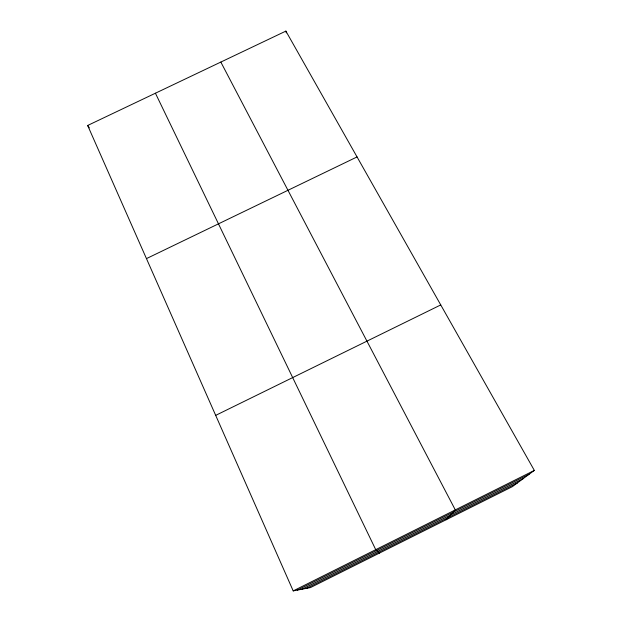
<?xml version="1.0" encoding="UTF-8"?>
<svg xmlns="http://www.w3.org/2000/svg" width="622" height="622" viewBox="0 0 622 622"><rect width="100%" height="100%" fill="white"/><g stroke="black" fill="none" stroke-linecap="round" stroke-linejoin="round"><path stroke-width="0.93" d="M446.083 519.782L455.304 509.9L220.833 62.076M534.337 470.411L512.334 486.668L310.432 587.596L293.203 590.9L87.663 125.473L285.879 31.1L534.337 470.411L293.203 590.9M297.316 590.115L529.089 474.283M302.059 589.205L523.04 478.753M306.498 588.35L517.364 482.952M215.686 415.372L440.749 304.928M146.458 258.612L357.051 156.938M379.467 553.09L375.735 549.661L155.422 93.214M87.663 125.473L89.319 127.852M285.879 31.1L286.26 32.904"/></g></svg>
